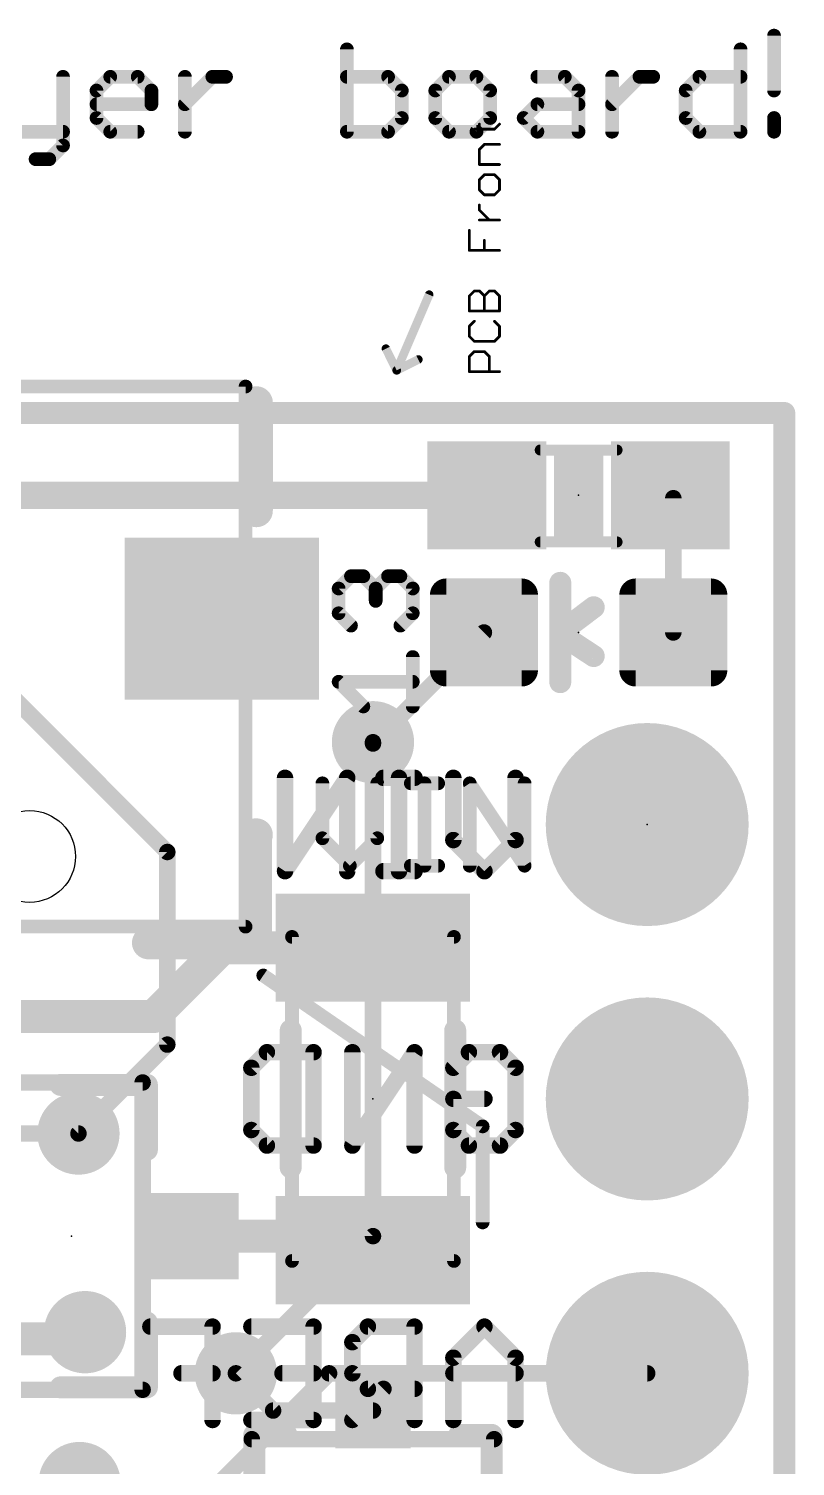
# Model space of a CAD drawing. Extents: x -33 to 74, y -20 to 37.
# Drawn here: x 10.78 to 17.88, y 23.27 to 36.58 of the extents above; entities that cross this region are included whole.
import ezdxf

# ---------------------------------------------------------------- set-up
doc = ezdxf.new("R2010")
doc.units = 0
for name, color, linetype in [('1', 12, 'CONTINUOUS'), ('16', 132, 'CONTINUOUS'), ('17', 110, 'CONTINUOUS'), ('18', 110, 'CONTINUOUS'), ('20', 53, 'CONTINUOUS'), ('21', 41, 'CONTINUOUS'), ('22', 40, 'CONTINUOUS'), ('23', 53, 'CONTINUOUS'), ('49', 253, 'CONTINUOUS'), ('51', 53, 'CONTINUOUS')]:
    doc.layers.add(name, color=color, linetype=linetype)

# ---------------------------------------------------------------- blocks, each defined once
blk = doc.blocks.new('RECT160000X160000R30')
at = {"const_width": 0.15}
blk.add_lwpolyline([(0.425, -0.35), (0.425, 0.35, 0.4142), (0.35, 0.425), (-0.35, 0.425, 0.4142), (-0.425, 0.35), (-0.425, -0.35, 0.4142), (-0.35, -0.425), (0.35, -0.425, 0.4142)], format="xyb", close=True, dxfattribs=at)
blk.add_solid([(-0.3754, -0.3754), (0.3754, -0.3754), (-0.3754, 0.3754), (0.3754, 0.3754)])
blk = doc.blocks.new('RECT')
blk.add_solid([(-0.5, -0.5), (0.5, -0.5), (-0.5, 0.5), (0.5, 0.5)])
blk = doc.blocks.new('ROUNDP')
at = {"const_width": 0.5}
blk.add_lwpolyline([(0, -0.25, 1), (0, 0.25, 1), (0, -0.25)], format="xyb", dxfattribs=at)
blk = doc.blocks.new('ROUNDV')
at = {"const_width": 0.5}
blk.add_lwpolyline([(0, -0.25, 1), (0, 0.25, 1), (0, -0.25)], format="xyb", dxfattribs=at)

msp = doc.modelspace()

# ---------------------------------------------------------------- linework, layer by layer
at = {"layer": '1'}
for points, const_width in [([(15.025, 32.258), (4.064, 32.258)], 0.254), ([(16.752, 32.231), (16.725, 32.258)], 0.254), ([(16.752, 30.988), (16.752, 32.231)], 0.1524), ([(13.97, 29.96), (14.998, 30.988)], 0.1524), ([(13.97, 29.972), (13.97, 29.96)], 0.1524), ([(11.938, 27.432), (12.576, 28.07)], 0.3048), ([(12.576, 28.07), (13.97, 28.07)], 0.3048), ([(10.287, 27.432), (11.938, 27.432)], 0.3048), ([(11.242, 26.35), (10.176, 26.35)], 0.1524), ([(12.276, 25.4), (13.84, 25.4)], 0.3048), ([(13.84, 25.4), (13.97, 25.27)], 0.254), ([(11.242, 24.45), (11.303, 24.511)], 0.3048), ([(10.176, 24.45), (11.242, 24.45)], 0.3048), ([(13.045, 23.785), (12.7, 24.13)], 0.1524), ([(13.97, 23.785), (13.045, 23.785)], 0.1524)]:
    msp.add_lwpolyline(points, dxfattribs=dict(at, const_width=const_width))
for points, const_width in [([(15.025, 32.1945, 1), (15.025, 32.3215)], 0.127), ([(16.7699, 32.3029, 1), (16.6801, 32.2131)], 0.127), ([(16.7071, 32.1861, 1), (16.7969, 32.2759)], 0.127), ([(16.7901, 32.231, 1), (16.7139, 32.231)], 0.0762), ([(15.0249, 30.9611, 1), (14.9711, 31.0149)], 0.0762), ([(16.7139, 30.988, 1), (16.7901, 30.988)], 0.0762), ([(14.0081, 29.972, 1), (13.9319, 29.972)], 0.0762), ([(13.9319, 29.96, 1), (14.0081, 29.96)], 0.0762), ([(13.9431, 29.9869, 1), (13.9969, 29.9331)], 0.0762), ([(12.576, 28.1462, 1), (12.576, 27.9938)], 0.1524), ([(12.6299, 28.0161, 1), (12.5221, 28.1239)], 0.1524), ([(13.97, 27.9938, 1), (13.97, 28.1462)], 0.1524), ([(11.8841, 27.4859, 1), (11.9919, 27.3781)], 0.1524), ([(11.938, 27.3558, 1), (11.938, 27.5082)], 0.1524), ([(11.242, 26.3119, 1), (11.242, 26.3881)], 0.0762), ([(12.276, 25.4762, 1), (12.276, 25.3238)], 0.1524), ([(13.84, 25.3238, 1), (13.84, 25.4762)], 0.1524), ([(13.8849, 25.4449, 1), (13.7951, 25.3551)], 0.127), ([(13.9251, 25.2251, 1), (14.0149, 25.3149)], 0.127), ([(11.3569, 24.4571, 1), (11.2491, 24.5649)], 0.1524), ([(11.1881, 24.5039, 1), (11.2959, 24.3961)], 0.1524), ([(11.242, 24.3738, 1), (11.242, 24.5262)], 0.1524), ([(12.7269, 24.1569, 1), (12.6731, 24.1031)], 0.0762), ([(13.045, 23.8231, 1), (13.045, 23.7469)], 0.0762), ([(13.0181, 23.7581, 1), (13.0719, 23.8119)], 0.0762), ([(13.97, 23.7469, 1), (13.97, 23.8231)], 0.0762)]:
    msp.add_lwpolyline(points, format="xyb", dxfattribs=dict(at, const_width=const_width))
at = {"layer": '16', "const_width": 0.1524}
for points in [[(12.065, 28.956), (10.541, 30.48)], [(13.97, 25.4), (13.97, 29.972)], [(12.065, 27.173), (12.065, 28.956)], [(11.242, 26.35), (12.065, 27.173)], [(12.7, 24.13), (13.97, 25.4)], [(11.4808, 22.0472), (13.5636, 24.13)], [(13.5636, 24.13), (16.51, 24.13)]]:
    msp.add_lwpolyline(points, dxfattribs=at)
at = {"layer": '16', "const_width": 0.0762}
for points in [[(14.0081, 29.972, 1), (13.9319, 29.972)], [(12.1031, 28.956, 1), (12.0269, 28.956)], [(12.0381, 28.9291, 1), (12.0919, 28.9829)], [(12.0269, 27.173, 1), (12.1031, 27.173)], [(12.0919, 27.1461, 1), (12.0381, 27.1999)], [(11.2151, 26.3769, 1), (11.2689, 26.3231)], [(13.9319, 25.4, 1), (14.0081, 25.4)], [(13.9969, 25.3731, 1), (13.9431, 25.4269)], [(12.6731, 24.1569, 1), (12.7269, 24.1031)], [(13.5636, 24.1681, 1), (13.5636, 24.0919)], [(13.5905, 24.1031, 1), (13.5367, 24.1569)], [(16.51, 24.0919, 1), (16.51, 24.1681)]]:
    msp.add_lwpolyline(points, format="xyb", dxfattribs=at)
at = {"layer": '20', "const_width": 0.2032}
for points in [[(0, 33.02), (17.78, 33.02)], [(17.78, 33.02), (17.78, 0)]]:
    msp.add_lwpolyline(points, dxfattribs=at)
at = {"layer": '20', "const_width": 0.1016}
for points in [[(17.8308, 33.02, 1), (17.7292, 33.02)], [(17.78, 32.9692, 1), (17.78, 33.0708)]]:
    msp.add_lwpolyline(points, format="xyb", dxfattribs=at)
at = {"layer": '20'}
msp.add_circle((10.79, 28.915), 0.425, dxfattribs=at)
at = {"layer": '21'}
for points, const_width in [([(12.89, 32.115), (12.89, 33.115)], 0.3048), ([(13.6519, 31.3947), (13.7663, 31.5091)], 0.127), ([(13.7663, 31.5091), (13.8807, 31.5091)], 0.127), ([(13.8807, 31.5091), (13.9951, 31.3947)], 0.127), ([(13.9951, 31.3947), (14.1095, 31.5091)], 0.127), ([(14.1095, 31.5091), (14.2239, 31.5091)], 0.127), ([(14.2239, 31.5091), (14.3383, 31.3947)], 0.127), ([(15.705, 31.448), (15.705, 30.988)], 0.2032), ([(13.6519, 31.1659), (13.6519, 31.3947)], 0.127), ([(13.9951, 31.3947), (13.9951, 31.2803)], 0.127), ([(14.3383, 31.3947), (14.3383, 31.1659)], 0.127), ([(15.705, 30.988), (16.015, 31.2218)], 0.2032), ([(13.7663, 31.0515), (13.6519, 31.1659)], 0.127), ([(14.3383, 31.1659), (14.2239, 31.0515)], 0.127), ([(15.705, 30.528), (15.705, 30.988)], 0.2032), ([(15.7204, 30.9626), (16.015, 30.7696)], 0.2032), ([(14.3383, 30.3031), (14.3383, 30.7607)], 0.127), ([(13.8807, 30.3031), (13.6519, 30.5319)], 0.127), ([(13.6519, 30.5319), (14.3383, 30.5319)], 0.127), ([(13.5016, 29.5917), (13.5016, 29.0832)], 0.127), ([(14.0101, 29.0832), (14.0101, 29.5917)], 0.127), ([(14.3202, 29.5917), (14.5744, 29.5917)], 0.127), ([(14.4473, 28.829), (14.4473, 29.5917)], 0.127), ([(14.8659, 28.829), (14.8659, 29.5917)], 0.127), ([(14.8659, 29.5917), (15.3744, 28.829)], 0.127), ([(15.3744, 28.829), (15.3744, 29.5917)], 0.127), ([(12.8829, 28.133), (12.8829, 29.115)], 0.3048), ([(12.8829, 29.115), (12.89, 29.115)], 0.3048), ([(13.5016, 29.0832), (13.7558, 28.829)], 0.127), ([(13.7558, 28.829), (14.0101, 29.0832)], 0.127), ([(14.3202, 28.829), (14.5744, 28.829)], 0.127), ([(12.89, 28.115), (11.89, 28.115)], 0.3048), ([(13.208, 26.035), (13.208, 27.305)], 0.2032), ([(14.732, 27.305), (14.732, 26.035)], 0.2032), ([(11.876, 26.8), (11.076, 26.8)], 0.2032), ([(11.876, 26.2), (11.876, 26.8)], 0.2032), ([(11.876, 24.6), (11.876, 24)], 0.2032), ([(11.876, 24), (11.076, 24)], 0.2032), ([(13.17, 23.56), (12.87, 23.56)], 0.2032), ([(12.87, 23.56), (12.87, 22.76)], 0.2032), ([(14.77, 23.56), (15.07, 23.56)], 0.2032), ([(15.07, 23.56), (15.07, 22.76)], 0.2032)]:
    msp.add_lwpolyline(points, dxfattribs=dict(at, const_width=const_width))
for points, const_width in [([(12.9662, 33.115, 1), (12.8138, 33.115)], 0.1524), ([(12.8138, 32.115, 1), (12.9662, 32.115)], 0.1524), ([(13.7663, 31.5408, 1), (13.7663, 31.4773)], 0.0635), ([(13.7888, 31.4866, 1), (13.7439, 31.5315)], 0.0635), ([(13.9032, 31.5315, 1), (13.8583, 31.4866)], 0.0635), ([(13.8807, 31.4773, 1), (13.8807, 31.5408)], 0.0635), ([(14.1095, 31.5408, 1), (14.1095, 31.4773)], 0.0635), ([(14.132, 31.4866, 1), (14.0871, 31.5315)], 0.0635), ([(14.2464, 31.5315, 1), (14.2015, 31.4866)], 0.0635), ([(14.2239, 31.4773, 1), (14.2239, 31.5408)], 0.0635), ([(15.7558, 31.448, 1), (15.6542, 31.448)], 0.1016), ([(13.6837, 31.3947, 1), (13.6202, 31.3947)], 0.0635), ([(13.6295, 31.4171, 1), (13.6744, 31.3722)], 0.0635), ([(14.0269, 31.3947, 1), (13.9634, 31.3947)], 0.0635), ([(13.9727, 31.4171, 1), (14.0176, 31.3722)], 0.0635), ([(13.9727, 31.3722, 1), (14.0176, 31.4171)], 0.0635), ([(14.3701, 31.3947, 1), (14.3065, 31.3947)], 0.0635), ([(14.3158, 31.3722, 1), (14.3608, 31.4171)], 0.0635), ([(13.9634, 31.2803, 1), (14.0269, 31.2803)], 0.0635), ([(16.0456, 31.1812, 1), (15.9844, 31.2624)], 0.1016), ([(13.6202, 31.1659, 1), (13.6837, 31.1659)], 0.0635), ([(13.6744, 31.1883, 1), (13.6295, 31.1434)], 0.0635), ([(14.3065, 31.1659, 1), (14.3701, 31.1659)], 0.0635), ([(14.3608, 31.1434, 1), (14.3158, 31.1883)], 0.0635), ([(13.7439, 31.029, 1), (13.7888, 31.074)], 0.0635), ([(14.2015, 31.074, 1), (14.2464, 31.029)], 0.0635), ([(15.7558, 30.988, 1), (15.6542, 30.988)], 0.1016), ([(15.6744, 31.0286, 1), (15.7356, 30.9474)], 0.1016), ([(15.6542, 30.988, 1), (15.7558, 30.988)], 0.1016), ([(15.7482, 31.0051, 1), (15.6926, 30.9201)], 0.1016), ([(14.3701, 30.7607, 1), (14.3065, 30.7607)], 0.0635), ([(15.9872, 30.7271, 1), (16.0428, 30.8121)], 0.1016), ([(13.6519, 30.5636, 1), (13.6519, 30.5001)], 0.0635), ([(13.6744, 30.5543, 1), (13.6295, 30.5094)], 0.0635), ([(14.3383, 30.5001, 1), (14.3383, 30.5636)], 0.0635), ([(15.6542, 30.528, 1), (15.7558, 30.528)], 0.1016), ([(13.8583, 30.2806, 1), (13.9032, 30.3255)], 0.0635), ([(14.3065, 30.3031, 1), (14.3701, 30.3031)], 0.0635), ([(13.5334, 29.5917, 1), (13.4699, 29.5917)], 0.0635), ([(14.0418, 29.5917, 1), (13.9783, 29.5917)], 0.0635), ([(14.3202, 29.6234, 1), (14.3202, 29.5599)], 0.0635), ([(14.4791, 29.5917, 1), (14.4156, 29.5917)], 0.0635), ([(14.5744, 29.5599, 1), (14.5744, 29.6234)], 0.0635), ([(14.8977, 29.5917, 1), (14.8342, 29.5917)], 0.0635), ([(14.8923, 29.6093, 1), (14.8395, 29.574)], 0.0635), ([(15.4061, 29.5917, 1), (15.3426, 29.5917)], 0.0635), ([(12.9591, 29.115, 1), (12.8067, 29.115)], 0.1524), ([(12.8829, 29.1912, 1), (12.8829, 29.0388)], 0.1524), ([(12.89, 29.0388, 1), (12.89, 29.1912)], 0.1524), ([(13.5241, 29.1057, 1), (13.4792, 29.0608)], 0.0635), ([(14.0325, 29.0608, 1), (13.9876, 29.1057)], 0.0635), ([(13.4699, 29.0832, 1), (13.5334, 29.0832)], 0.0635), ([(13.9783, 29.0832, 1), (14.0418, 29.0832)], 0.0635), ([(13.7334, 28.8515, 1), (13.7783, 28.8065)], 0.0635), ([(13.7334, 28.8065, 1), (13.7783, 28.8515)], 0.0635), ([(14.3202, 28.8607, 1), (14.3202, 28.7973)], 0.0635), ([(14.5744, 28.7973, 1), (14.5744, 28.8607)], 0.0635), ([(15.3479, 28.8114, 1), (15.4008, 28.8466)], 0.0635), ([(14.4156, 28.829, 1), (14.4791, 28.829)], 0.0635), ([(14.8342, 28.829, 1), (14.8977, 28.829)], 0.0635), ([(15.3426, 28.829, 1), (15.4061, 28.829)], 0.0635), ([(11.89, 28.1912, 1), (11.89, 28.0388)], 0.1524), ([(12.89, 28.0388, 1), (12.89, 28.1912)], 0.1524), ([(12.8067, 28.133, 1), (12.9591, 28.133)], 0.1524), ([(13.2588, 27.305, 1), (13.1572, 27.305)], 0.1016), ([(14.7828, 27.305, 1), (14.6812, 27.305)], 0.1016), ([(11.076, 26.8508, 1), (11.076, 26.7492)], 0.1016), ([(11.9268, 26.8, 1), (11.8252, 26.8)], 0.1016), ([(11.876, 26.7492, 1), (11.876, 26.8508)], 0.1016), ([(11.8252, 26.2, 1), (11.9268, 26.2)], 0.1016), ([(13.1572, 26.035, 1), (13.2588, 26.035)], 0.1016), ([(14.6812, 26.035, 1), (14.7828, 26.035)], 0.1016), ([(11.9268, 24.6, 1), (11.8252, 24.6)], 0.1016), ([(11.076, 24.0508, 1), (11.076, 23.9492)], 0.1016), ([(11.876, 23.9492, 1), (11.876, 24.0508)], 0.1016), ([(11.8252, 24, 1), (11.9268, 24)], 0.1016), ([(12.87, 23.6108, 1), (12.87, 23.5092)], 0.1016), ([(12.9208, 23.56, 1), (12.8192, 23.56)], 0.1016), ([(13.17, 23.5092, 1), (13.17, 23.6108)], 0.1016), ([(14.77, 23.6108, 1), (14.77, 23.5092)], 0.1016), ([(15.1208, 23.56, 1), (15.0192, 23.56)], 0.1016), ([(15.07, 23.5092, 1), (15.07, 23.6108)], 0.1016)]:
    msp.add_lwpolyline(points, format="xyb", dxfattribs=dict(at, const_width=const_width))
at = {"layer": '22', "const_width": 0.1524}
for points in [[(13.7316, 29.6425), (13.1554, 28.7782)], [(13.1554, 28.7782), (13.1554, 29.6425)], [(13.7316, 28.7782), (13.7316, 29.6425)], [(14.3553, 29.6425), (14.0672, 29.6425)], [(14.2112, 28.7782), (14.2112, 29.6425)], [(14.7146, 29.0663), (14.7146, 29.6425)], [(15.2908, 29.6425), (15.2908, 29.0663)], [(15.0027, 28.7782), (14.7146, 29.0663)], [(15.2908, 29.0663), (15.0027, 28.7782)], [(14.3553, 28.7782), (14.0672, 28.7782)], [(12.8435, 26.9585), (12.9876, 27.1025)], [(12.9876, 27.1025), (13.4198, 27.1025)], [(13.4198, 27.1025), (13.4198, 26.2382)], [(14.3553, 27.1025), (13.7791, 26.2382)], [(13.7791, 26.2382), (13.7791, 27.1025)], [(14.3553, 26.2382), (14.3553, 27.1025)], [(14.7146, 26.9585), (14.8586, 27.1025)], [(14.8586, 27.1025), (15.1467, 27.1025)], [(15.1467, 27.1025), (15.2908, 26.9585)], [(12.8435, 26.3823), (12.8435, 26.9585)], [(15.2908, 26.9585), (15.2908, 26.3823)], [(14.7146, 26.3823), (14.7146, 26.6704)], [(14.7146, 26.6704), (15.0027, 26.6704)], [(12.9876, 26.2382), (12.8435, 26.3823)], [(14.8586, 26.2382), (14.7146, 26.3823)], [(15.2908, 26.3823), (15.1467, 26.2382)], [(13.4198, 26.2382), (12.9876, 26.2382)], [(15.1467, 26.2382), (14.8586, 26.2382)], [(12.4842, 24.5625), (11.908, 24.5625)], [(12.4842, 23.6982), (12.4842, 24.5625)], [(12.8435, 24.5625), (13.4198, 24.5625)], [(13.4198, 24.5625), (13.4198, 23.6982)], [(13.9231, 24.5625), (13.7791, 24.4185)], [(14.3553, 24.5625), (13.9231, 24.5625)], [(14.3553, 23.6982), (14.3553, 24.5625)], [(15.0027, 24.5625), (14.7146, 24.2744)], [(15.2908, 24.2744), (15.0027, 24.5625)], [(13.7791, 24.4185), (13.7791, 24.1304)], [(14.7146, 24.2744), (14.7146, 23.6982)], [(15.2908, 23.6982), (15.2908, 24.2744)], [(12.4842, 24.1304), (12.1961, 24.1304)], [(13.4198, 24.1304), (13.1317, 24.1304)], [(13.7791, 24.1304), (13.9231, 23.9863)], [(15.2908, 24.1304), (14.7146, 24.1304)], [(14.0672, 23.9863), (13.7791, 23.6982)], [(13.9231, 23.9863), (14.3553, 23.9863)], [(13.4198, 23.6982), (12.8435, 23.6982)]]:
    msp.add_lwpolyline(points, dxfattribs=at)
at = {"layer": '22', "const_width": 0.0762}
for points in [[(13.1935, 29.6425, 1), (13.1173, 29.6425)], [(13.7697, 29.6425, 1), (13.6935, 29.6425)], [(13.7633, 29.6214, 1), (13.6999, 29.6637)], [(14.0672, 29.6806, 1), (14.0672, 29.6044)], [(14.2493, 29.6425, 1), (14.1731, 29.6425)], [(14.3553, 29.6044, 1), (14.3553, 29.6806)], [(14.7527, 29.6425, 1), (14.6765, 29.6425)], [(15.3289, 29.6425, 1), (15.2527, 29.6425)], [(14.7415, 29.0933, 1), (14.6876, 29.0394)], [(15.3177, 29.0394, 1), (15.2639, 29.0933)], [(14.6765, 29.0663, 1), (14.7527, 29.0663)], [(15.2527, 29.0663, 1), (15.3289, 29.0663)], [(13.1237, 28.7993, 1), (13.1871, 28.7571)], [(13.1173, 28.7782, 1), (13.1935, 28.7782)], [(13.6935, 28.7782, 1), (13.7697, 28.7782)], [(14.0672, 28.8163, 1), (14.0672, 28.7401)], [(14.1731, 28.7782, 1), (14.2493, 28.7782)], [(14.3553, 28.7401, 1), (14.3553, 28.8163)], [(14.9757, 28.8051, 1), (15.0296, 28.7513)], [(14.9757, 28.7513, 1), (15.0296, 28.8051)], [(12.9876, 27.1406, 1), (12.9876, 27.0644)], [(13.0145, 27.0756, 1), (12.9607, 27.1295)], [(13.4579, 27.1025, 1), (13.3817, 27.1025)], [(13.4198, 27.0644, 1), (13.4198, 27.1406)], [(13.8172, 27.1025, 1), (13.741, 27.1025)], [(14.3934, 27.1025, 1), (14.3172, 27.1025)], [(14.387, 27.0814, 1), (14.3236, 27.1237)], [(14.8586, 27.1406, 1), (14.8586, 27.0644)], [(14.8856, 27.0756, 1), (14.8317, 27.1295)], [(15.1737, 27.1295, 1), (15.1198, 27.0756)], [(15.1467, 27.0644, 1), (15.1467, 27.1406)], [(12.8816, 26.9585, 1), (12.8054, 26.9585)], [(12.8166, 26.9854, 1), (12.8705, 26.9315)], [(14.6876, 26.9854, 1), (14.7415, 26.9315)], [(15.3289, 26.9585, 1), (15.2527, 26.9585)], [(15.2639, 26.9315, 1), (15.3177, 26.9854)], [(14.7527, 26.6704, 1), (14.6765, 26.6704)], [(14.7146, 26.7085, 1), (14.7146, 26.6323)], [(15.0027, 26.6323, 1), (15.0027, 26.7085)], [(12.8705, 26.4092, 1), (12.8166, 26.3553)], [(12.8054, 26.3823, 1), (12.8816, 26.3823)], [(14.7415, 26.4092, 1), (14.6876, 26.3553)], [(14.6765, 26.3823, 1), (14.7527, 26.3823)], [(15.2527, 26.3823, 1), (15.3289, 26.3823)], [(15.3177, 26.3553, 1), (15.2639, 26.4092)], [(12.9876, 26.2763, 1), (12.9876, 26.2001)], [(12.9607, 26.2113, 1), (13.0145, 26.2651)], [(13.3817, 26.2382, 1), (13.4579, 26.2382)], [(13.4198, 26.2001, 1), (13.4198, 26.2763)], [(13.7474, 26.2593, 1), (13.8108, 26.2171)], [(13.741, 26.2382, 1), (13.8172, 26.2382)], [(14.3172, 26.2382, 1), (14.3934, 26.2382)], [(14.8586, 26.2763, 1), (14.8586, 26.2001)], [(14.8317, 26.2113, 1), (14.8856, 26.2651)], [(15.1198, 26.2651, 1), (15.1737, 26.2113)], [(15.1467, 26.2001, 1), (15.1467, 26.2763)], [(11.908, 24.6006, 1), (11.908, 24.5244)], [(12.5223, 24.5625, 1), (12.4461, 24.5625)], [(12.4842, 24.5244, 1), (12.4842, 24.6006)], [(12.8435, 24.6006, 1), (12.8435, 24.5244)], [(13.4579, 24.5625, 1), (13.3817, 24.5625)], [(13.4198, 24.5244, 1), (13.4198, 24.6006)], [(13.9231, 24.6006, 1), (13.9231, 24.5244)], [(13.9501, 24.5356, 1), (13.8962, 24.5895)], [(14.3934, 24.5625, 1), (14.3172, 24.5625)], [(14.3553, 24.5244, 1), (14.3553, 24.6006)], [(15.0296, 24.5895, 1), (14.9757, 24.5356)], [(15.0296, 24.5356, 1), (14.9757, 24.5895)], [(13.8172, 24.4185, 1), (13.741, 24.4185)], [(13.7521, 24.4454, 1), (13.806, 24.3915)], [(14.6876, 24.3014, 1), (14.7415, 24.2475)], [(14.7527, 24.2744, 1), (14.6765, 24.2744)], [(15.3289, 24.2744, 1), (15.2527, 24.2744)], [(15.2639, 24.2475, 1), (15.3177, 24.3014)], [(12.1961, 24.1685, 1), (12.1961, 24.0923)], [(12.4842, 24.0923, 1), (12.4842, 24.1685)], [(13.1317, 24.1685, 1), (13.1317, 24.0923)], [(13.4198, 24.0923, 1), (13.4198, 24.1685)], [(13.806, 24.1573, 1), (13.7521, 24.1034)], [(13.741, 24.1304, 1), (13.8172, 24.1304)], [(14.7146, 24.1685, 1), (14.7146, 24.0923)], [(15.2908, 24.0923, 1), (15.2908, 24.1685)], [(13.9231, 24.0244, 1), (13.9231, 23.9482)], [(13.8962, 23.9594, 1), (13.9501, 24.0133)], [(14.0941, 23.9594, 1), (14.0402, 24.0133)], [(14.3553, 23.9482, 1), (14.3553, 24.0244)], [(12.4461, 23.6982, 1), (12.5223, 23.6982)], [(12.8435, 23.7363, 1), (12.8435, 23.6601)], [(13.3817, 23.6982, 1), (13.4579, 23.6982)], [(13.4198, 23.6601, 1), (13.4198, 23.7363)], [(13.7521, 23.7251, 1), (13.806, 23.6713)], [(14.3172, 23.6982, 1), (14.3934, 23.6982)], [(14.6765, 23.6982, 1), (14.7527, 23.6982)], [(15.2527, 23.6982, 1), (15.3289, 23.6982)]]:
    msp.add_lwpolyline(points, format="xyb", dxfattribs=at)
at = {"layer": '23'}
for p in [(15.875, 32.258), (15.875, 30.988), (16.51, 29.21), (13.97, 26.67), (11.176, 25.4)]:
    msp.add_point(p, dxfattribs=at)
at = {"layer": '49', "const_width": 0.127}
for points in [[(12.79, 33.265), (4.99, 33.265)], [(12.79, 28.265), (12.79, 33.265)], [(12.79, 28.265), (4.99, 28.265)]]:
    msp.add_lwpolyline(points, dxfattribs=at)
at = {"layer": '49', "const_width": 0.0635}
for points in [[(12.8218, 33.265, 1), (12.7583, 33.265)], [(12.79, 33.2332, 1), (12.79, 33.2968)], [(12.7583, 28.265, 1), (12.8218, 28.265)], [(12.79, 28.2333, 1), (12.79, 28.2967)]]:
    msp.add_lwpolyline(points, format="xyb", dxfattribs=at)
at = {"layer": '51'}
for points, const_width in [([(17.7167, 36.5133, 1), (17.6532, 36.5133)], 0.0635), ([(13.7603, 36.3862, 1), (13.6968, 36.3862)], 0.0635), ([(17.4066, 36.3862, 1), (17.3431, 36.3862)], 0.0635), ([(11.1308, 36.1319, 1), (11.0673, 36.1319)], 0.0635), ([(11.5363, 36.1637, 1), (11.5363, 36.1002)], 0.0635), ([(11.5588, 36.1095, 1), (11.5139, 36.1544)], 0.0635), ([(11.813, 36.1544, 1), (11.7681, 36.1095)], 0.0635), ([(11.7905, 36.1002, 1), (11.7905, 36.1637)], 0.0635), ([(12.2595, 36.1319, 1), (12.196, 36.1319)], 0.0635), ([(12.482, 36.1637, 1), (12.482, 36.1002)], 0.0635), ([(12.5045, 36.1095, 1), (12.4596, 36.1544)], 0.0635), ([(12.6091, 36.1002, 1), (12.6091, 36.1637)], 0.0635), ([(13.7285, 36.1637, 1), (13.7285, 36.1002)], 0.0635), ([(14.1323, 36.1544, 1), (14.0874, 36.1095)], 0.0635), ([(14.1098, 36.1002, 1), (14.1098, 36.1637)], 0.0635), ([(14.6742, 36.1637, 1), (14.6742, 36.1002)], 0.0635), ([(14.6967, 36.1095, 1), (14.6518, 36.1544)], 0.0635), ([(14.9509, 36.1544, 1), (14.906, 36.1095)], 0.0635), ([(14.9284, 36.1002, 1), (14.9284, 36.1637)], 0.0635), ([(15.4928, 36.1637, 1), (15.4928, 36.1002)], 0.0635), ([(15.7695, 36.1544, 1), (15.7246, 36.1095)], 0.0635), ([(15.747, 36.1002, 1), (15.747, 36.1637)], 0.0635), ([(16.216, 36.1319, 1), (16.1525, 36.1319)], 0.0635), ([(16.4385, 36.1637, 1), (16.4385, 36.1002)], 0.0635), ([(16.4609, 36.1095, 1), (16.416, 36.1544)], 0.0635), ([(16.5656, 36.1002, 1), (16.5656, 36.1637)], 0.0635), ([(16.9935, 36.1637, 1), (16.9935, 36.1002)], 0.0635), ([(17.016, 36.1095, 1), (16.9711, 36.1544)], 0.0635), ([(17.3748, 36.1002, 1), (17.3748, 36.1637)], 0.0635), ([(11.441, 36.0048, 1), (11.3775, 36.0048)], 0.0635), ([(11.9494, 36.0048, 1), (11.8859, 36.0048)], 0.0635), ([(14.2687, 36.0048, 1), (14.2052, 36.0048)], 0.0635), ([(14.5789, 36.0048, 1), (14.5153, 36.0048)], 0.0635), ([(15.0873, 36.0048, 1), (15.0238, 36.0048)], 0.0635), ([(15.9059, 36.0048, 1), (15.8424, 36.0048)], 0.0635), ([(16.8982, 36.0048, 1), (16.8347, 36.0048)], 0.0635), ([(11.4092, 35.9095, 1), (11.4092, 35.846)], 0.0635), ([(11.3868, 36.0273, 1), (11.4317, 35.9824)], 0.0635), ([(11.8952, 35.9824, 1), (11.9401, 36.0273)], 0.0635), ([(11.9177, 35.846, 1), (11.9177, 35.9095)], 0.0635), ([(12.2053, 35.9002, 1), (12.2502, 35.8553)], 0.0635), ([(14.2145, 35.9824, 1), (14.2594, 36.0273)], 0.0635), ([(14.5246, 36.0273, 1), (14.5696, 35.9824)], 0.0635), ([(15.0331, 35.9824, 1), (15.078, 36.0273)], 0.0635), ([(15.4928, 35.9095, 1), (15.4928, 35.846)], 0.0635), ([(15.5152, 35.8553, 1), (15.4703, 35.9002)], 0.0635), ([(15.8517, 35.9824, 1), (15.8966, 36.0273)], 0.0635), ([(15.8741, 35.846, 1), (15.8741, 35.9095)], 0.0635), ([(16.1618, 35.9002, 1), (16.2067, 35.8553)], 0.0635), ([(16.844, 36.0273, 1), (16.8889, 35.9824)], 0.0635), ([(17.6532, 36.0048, 1), (17.7167, 36.0048)], 0.0635), ([(11.4317, 35.7731, 1), (11.3868, 35.7282)], 0.0635), ([(11.8859, 35.8777, 1), (11.9494, 35.8777)], 0.0635), ([(14.2594, 35.7282, 1), (14.2145, 35.7731)], 0.0635), ([(14.5696, 35.7731, 1), (14.5246, 35.7282)], 0.0635), ([(15.078, 35.7282, 1), (15.0331, 35.7731)], 0.0635), ([(15.3881, 35.7731, 1), (15.3432, 35.7282)], 0.0635), ([(15.3432, 35.7731, 1), (15.3881, 35.7282)], 0.0635), ([(16.8889, 35.7731, 1), (16.844, 35.7282)], 0.0635), ([(17.7167, 35.7506, 1), (17.6532, 35.7506)], 0.0635), ([(11.0991, 35.5917, 1), (11.0991, 35.6553)], 0.0635), ([(11.3775, 35.7506, 1), (11.441, 35.7506)], 0.0635), ([(11.5363, 35.6553, 1), (11.5363, 35.5917)], 0.0635), ([(11.5139, 35.601, 1), (11.5588, 35.646)], 0.0635), ([(11.7905, 35.5917, 1), (11.7905, 35.6553)], 0.0635), ([(13.7285, 35.6553, 1), (13.7285, 35.5917)], 0.0635), ([(14.0874, 35.646, 1), (14.1323, 35.601)], 0.0635), ([(14.1098, 35.5917, 1), (14.1098, 35.6553)], 0.0635), ([(14.2052, 35.7506, 1), (14.2687, 35.7506)], 0.0635), ([(14.5153, 35.7506, 1), (14.5789, 35.7506)], 0.0635), ([(14.6742, 35.6553, 1), (14.6742, 35.5917)], 0.0635), ([(14.6518, 35.601, 1), (14.6967, 35.646)], 0.0635), ([(14.906, 35.646, 1), (14.9509, 35.601)], 0.0635), ([(14.9284, 35.5917, 1), (14.9284, 35.6553)], 0.0635), ([(14.962, 35.6938, 1), (14.9493, 35.6938)], 0.0127), ([(15.0238, 35.7506, 1), (15.0873, 35.7506)], 0.0635), ([(15.1466, 35.6893, 1), (15.1376, 35.6983)], 0.0127), ([(15.4928, 35.6553, 1), (15.4928, 35.5917)], 0.0635), ([(15.4703, 35.601, 1), (15.5152, 35.646)], 0.0635), ([(15.8741, 35.5917, 1), (15.8741, 35.6553)], 0.0635), ([(16.8347, 35.7506, 1), (16.8982, 35.7506)], 0.0635), ([(16.9935, 35.6553, 1), (16.9935, 35.5917)], 0.0635), ([(16.9711, 35.601, 1), (17.016, 35.646)], 0.0635), ([(17.3748, 35.5917, 1), (17.3748, 35.6553)], 0.0635), ([(11.1215, 35.4739, 1), (11.0766, 35.5188)], 0.0635), ([(12.196, 35.6235, 1), (12.2595, 35.6235)], 0.0635), ([(13.6968, 35.6235, 1), (13.7603, 35.6235)], 0.0635), ([(14.9091, 35.6535, 1), (14.9091, 35.6408)], 0.0127), ([(14.9493, 35.6006, 1), (14.962, 35.6006)], 0.0127), ([(15.091, 35.6517, 1), (15.1, 35.6427)], 0.0127), ([(15.0955, 35.6408, 1), (15.0955, 35.6535)], 0.0127), ([(15.8424, 35.6235, 1), (15.9059, 35.6235)], 0.0635), ([(16.1525, 35.6235, 1), (16.216, 35.6235)], 0.0635), ([(17.3431, 35.6235, 1), (17.4066, 35.6235)], 0.0635), ([(17.6532, 35.6235, 1), (17.7167, 35.6235)], 0.0635), ([(10.8449, 35.401, 1), (10.8449, 35.3375)], 0.0635), ([(10.9495, 35.3917, 1), (10.9944, 35.3468)], 0.0635), ([(10.972, 35.3375, 1), (10.972, 35.401)], 0.0635), ([(11.0673, 35.4964, 1), (11.1308, 35.4964)], 0.0635), ([(14.962, 35.4597, 1), (14.9493, 35.4597)], 0.0127), ([(14.9512, 35.4642, 1), (14.9602, 35.4553)], 0.0127), ([(15.0023, 35.5127, 1), (15.0023, 35.5)], 0.0127), ([(15.0068, 35.5019, 1), (14.9978, 35.5108)], 0.0127), ([(15.1421, 35.5, 1), (15.1421, 35.5127)], 0.0127), ([(14.9493, 35.3199, 1), (14.962, 35.3199)], 0.0127), ([(14.9557, 35.3263, 1), (14.9557, 35.3136)], 0.0127), ([(15.1421, 35.3136, 1), (15.1421, 35.3263)], 0.0127), ([(14.962, 35.1791, 1), (14.9493, 35.1791)], 0.0127), ([(14.9512, 35.1836, 1), (14.9602, 35.1746)], 0.0127), ([(15.0023, 35.232, 1), (15.0023, 35.2193)], 0.0127), ([(15.0068, 35.2212, 1), (14.9978, 35.2302)], 0.0127), ([(15.1, 35.2302, 1), (15.091, 35.2212)], 0.0127), ([(15.0955, 35.2193, 1), (15.0955, 35.232)], 0.0127), ([(15.1485, 35.1791, 1), (15.1358, 35.1791)], 0.0127), ([(15.1376, 35.1746, 1), (15.1466, 35.1836)], 0.0127), ([(14.9493, 35.0859, 1), (14.962, 35.0859)], 0.0127), ([(14.9602, 35.0904, 1), (14.9512, 35.0814)], 0.0127), ([(15.0023, 35.0456, 1), (15.0023, 35.0329)], 0.0127), ([(14.9978, 35.0348, 1), (15.0068, 35.0438)], 0.0127), ([(15.091, 35.0438, 1), (15.1, 35.0348)], 0.0127), ([(15.0955, 35.0329, 1), (15.0955, 35.0456)], 0.0127), ([(15.1358, 35.0859, 1), (15.1485, 35.0859)], 0.0127), ([(15.1466, 35.0814, 1), (15.1376, 35.0904)], 0.0127), ([(14.962, 34.9452, 1), (14.9493, 34.9452)], 0.0127), ([(14.9493, 34.8986, 1), (14.962, 34.8986)], 0.0127), ([(14.9602, 34.9031, 1), (14.9512, 34.8941)], 0.0127), ([(14.9557, 34.8117, 1), (14.9557, 34.799)], 0.0127), ([(15.0444, 34.8009, 1), (15.0534, 34.8099)], 0.0127), ([(15.1421, 34.799, 1), (15.1421, 34.8117)], 0.0127), ([(14.8688, 34.7112, 1), (14.8561, 34.7112)], 0.0127), ([(15.0086, 34.618, 1), (14.9959, 34.618)], 0.0127), ([(14.8561, 34.5247, 1), (14.8688, 34.5247)], 0.0127), ([(14.8625, 34.5311, 1), (14.8625, 34.5184)], 0.0127), ([(14.9959, 34.5247, 1), (15.0086, 34.5247)], 0.0127), ([(15.1421, 34.5184, 1), (15.1421, 34.5311)], 0.0127), ([(14.5084, 34.1071, 1), (14.4716, 34.1229)], 0.04), ([(14.8688, 34.1033, 1), (14.8561, 34.1033)], 0.0127), ([(14.858, 34.1077, 1), (14.867, 34.0988)], 0.0127), ([(14.9091, 34.1562, 1), (14.9091, 34.1435)], 0.0127), ([(14.9136, 34.1454, 1), (14.9046, 34.1543)], 0.0127), ([(14.9602, 34.1543, 1), (14.9512, 34.1454)], 0.0127), ([(14.9557, 34.1435, 1), (14.9557, 34.1562)], 0.0127), ([(15.0086, 34.1033, 1), (14.9959, 34.1033)], 0.0127), ([(14.9978, 34.1077, 1), (15.0068, 34.0988)], 0.0127), ([(14.9978, 34.0988, 1), (15.0068, 34.1077)], 0.0127), ([(15.0489, 34.1562, 1), (15.0489, 34.1435)], 0.0127), ([(15.0534, 34.1454, 1), (15.0444, 34.1543)], 0.0127), ([(15.1, 34.1543, 1), (15.091, 34.1454)], 0.0127), ([(15.0955, 34.1435, 1), (15.0955, 34.1562)], 0.0127), ([(15.1485, 34.1033, 1), (15.1358, 34.1033)], 0.0127), ([(15.1376, 34.0988, 1), (15.1466, 34.1077)], 0.0127), ([(14.8561, 33.9634, 1), (14.8688, 33.9634)], 0.0127), ([(14.8625, 33.9698, 1), (14.8625, 33.9571)], 0.0127), ([(14.9959, 33.9634, 1), (15.0086, 33.9634)], 0.0127), ([(15.1358, 33.9634, 1), (15.1485, 33.9634)], 0.0127), ([(15.1421, 33.9571, 1), (15.1421, 33.9698)], 0.0127), ([(14.8688, 33.8226, 1), (14.8561, 33.8226)], 0.0127), ([(14.858, 33.8271, 1), (14.867, 33.8181)], 0.0127), ([(14.9136, 33.8647, 1), (14.9046, 33.8737)], 0.0127), ([(15.1, 33.8737, 1), (15.091, 33.8647)], 0.0127), ([(15.1485, 33.8226, 1), (15.1358, 33.8226)], 0.0127), ([(15.1376, 33.8181, 1), (15.1466, 33.8271)], 0.0127), ([(14.8561, 33.7294, 1), (14.8688, 33.7294)], 0.0127), ([(14.867, 33.7339, 1), (14.858, 33.7249)], 0.0127), ([(14.9091, 33.6891, 1), (14.9091, 33.6764)], 0.0127), ([(14.9046, 33.6783, 1), (14.9136, 33.6873)], 0.0127), ([(15.091, 33.6873, 1), (15.1, 33.6783)], 0.0127), ([(15.0955, 33.6764, 1), (15.0955, 33.6891)], 0.0127), ([(15.1358, 33.7294, 1), (15.1485, 33.7294)], 0.0127), ([(15.1466, 33.7249, 1), (15.1376, 33.7339)], 0.0127), ([(14.1079, 33.6239, 1), (14.0721, 33.6061)], 0.04), ([(14.3989, 33.4971, 1), (14.3811, 33.5329)], 0.04), ([(14.8688, 33.5419, 1), (14.8561, 33.5419)], 0.0127), ([(14.858, 33.5464, 1), (14.867, 33.5375)], 0.0127), ([(14.9091, 33.5949, 1), (14.9091, 33.5822)], 0.0127), ([(14.9136, 33.5841, 1), (14.9046, 33.593)], 0.0127), ([(15.0068, 33.593, 1), (14.9978, 33.5841)], 0.0127), ([(15.0023, 33.5822, 1), (15.0023, 33.5949)], 0.0127), ([(15.0552, 33.5419, 1), (15.0425, 33.5419)], 0.0127), ([(15.0444, 33.5375, 1), (15.0534, 33.5464)], 0.0127), ([(14.1811, 33.4329, 1), (14.1989, 33.3971)], 0.04), ([(14.1716, 33.4229, 1), (14.2084, 33.4071)], 0.04), ([(14.1721, 33.4061, 1), (14.2079, 33.4239)], 0.04), ([(14.8561, 33.4021, 1), (14.8688, 33.4021)], 0.0127), ([(14.8625, 33.4085, 1), (14.8625, 33.3958)], 0.0127), ([(15.0425, 33.4021, 1), (15.0552, 33.4021)], 0.0127), ([(15.1421, 33.3958, 1), (15.1421, 33.4085)], 0.0127), ([(15.519, 32.7024, 1), (15.519, 32.6516)], 0.0508), ([(16.231, 32.6516, 1), (16.231, 32.7024)], 0.0508), ([(15.519, 31.8514, 1), (15.519, 31.8006)], 0.0508), ([(16.231, 31.8006, 1), (16.231, 31.8514)], 0.0508), ([(13.22, 28.2018, 1), (13.22, 28.1383)], 0.0635), ([(13.2518, 28.17, 1), (13.1883, 28.17)], 0.0635), ([(14.7518, 28.17, 1), (14.6883, 28.17)], 0.0635), ([(14.72, 28.1383, 1), (14.72, 28.2018)], 0.0635), ([(12.972, 27.8392, 1), (12.936, 27.7868)], 0.0635), ([(11.8745, 26.8224, 1), (11.7983, 26.8224)], 0.0762), ([(11.8364, 26.7843, 1), (11.8364, 26.8605)], 0.0762), ([(15.0178, 26.416, 1), (14.9543, 26.416)], 0.0635), ([(14.968, 26.3898, 1), (15.004, 26.4422)], 0.0635), ([(14.9543, 25.527, 1), (15.0178, 25.527)], 0.0635), ([(13.22, 25.2018, 1), (13.22, 25.1383)], 0.0635), ([(13.1883, 25.17, 1), (13.2518, 25.17)], 0.0635), ([(14.6883, 25.17, 1), (14.7518, 25.17)], 0.0635), ([(14.72, 25.1383, 1), (14.72, 25.2018)], 0.0635), ([(11.7983, 23.9776, 1), (11.8745, 23.9776)], 0.0762), ([(11.8364, 23.9395, 1), (11.8364, 24.0157)], 0.0762), ([(12.8857, 23.5204, 1), (12.8095, 23.5204)], 0.0762), ([(12.8476, 23.5585, 1), (12.8476, 23.4823)], 0.0762), ([(15.1305, 23.5204, 1), (15.0543, 23.5204)], 0.0762), ([(15.0924, 23.4823, 1), (15.0924, 23.5585)], 0.0762)]:
    msp.add_lwpolyline(points, format="xyb", dxfattribs=dict(at, const_width=const_width))
for points, const_width in [([(17.685, 36.5133), (17.685, 36.0048)], 0.127), ([(13.7285, 36.3862), (13.7285, 35.6235)], 0.127), ([(17.3748, 36.3862), (17.3748, 35.6235)], 0.127), ([(11.0991, 36.1319), (11.0991, 35.4964)], 0.127), ([(11.4092, 36.0048), (11.5363, 36.1319)], 0.127), ([(11.5363, 36.1319), (11.7905, 36.1319)], 0.127), ([(11.7905, 36.1319), (11.9177, 36.0048)], 0.127), ([(12.2278, 35.6235), (12.2278, 36.1319)], 0.127), ([(12.2278, 35.8777), (12.482, 36.1319)], 0.127), ([(12.482, 36.1319), (12.6091, 36.1319)], 0.127), ([(14.1098, 36.1319), (13.7285, 36.1319)], 0.127), ([(14.237, 36.0048), (14.1098, 36.1319)], 0.127), ([(14.6742, 36.1319), (14.5471, 36.0048)], 0.127), ([(14.9284, 36.1319), (14.6742, 36.1319)], 0.127), ([(15.0555, 36.0048), (14.9284, 36.1319)], 0.127), ([(15.4928, 36.1319), (15.747, 36.1319)], 0.127), ([(15.747, 36.1319), (15.8741, 36.0048)], 0.127), ([(16.1843, 35.6235), (16.1843, 36.1319)], 0.127), ([(16.1843, 35.8777), (16.4385, 36.1319)], 0.127), ([(16.4385, 36.1319), (16.5656, 36.1319)], 0.127), ([(16.8664, 36.0048), (16.9935, 36.1319)], 0.127), ([(16.9935, 36.1319), (17.3748, 36.1319)], 0.127), ([(11.4092, 35.7506), (11.4092, 36.0048)], 0.127), ([(11.9177, 36.0048), (11.9177, 35.8777)], 0.127), ([(14.237, 35.7506), (14.237, 36.0048)], 0.127), ([(14.5471, 36.0048), (14.5471, 35.7506)], 0.127), ([(15.0555, 35.7506), (15.0555, 36.0048)], 0.127), ([(15.8741, 36.0048), (15.8741, 35.6235)], 0.127), ([(16.8664, 35.7506), (16.8664, 36.0048)], 0.127), ([(11.9177, 35.8777), (11.4092, 35.8777)], 0.127), ([(15.3657, 35.7506), (15.4928, 35.8777)], 0.127), ([(15.4928, 35.8777), (15.8741, 35.8777)], 0.127), ([(11.5363, 35.6235), (11.4092, 35.7506)], 0.127), ([(14.1098, 35.6235), (14.237, 35.7506)], 0.127), ([(14.5471, 35.7506), (14.6742, 35.6235)], 0.127), ([(14.9284, 35.6235), (15.0555, 35.7506)], 0.127), ([(15.4928, 35.6235), (15.3657, 35.7506)], 0.127), ([(16.9935, 35.6235), (16.8664, 35.7506)], 0.127), ([(17.685, 35.7506), (17.685, 35.6235)], 0.127), ([(10.7177, 35.6235), (11.0991, 35.6235)], 0.127), ([(11.7905, 35.6235), (11.5363, 35.6235)], 0.127), ([(13.7285, 35.6235), (14.1098, 35.6235)], 0.127), ([(14.6742, 35.6235), (14.9284, 35.6235)], 0.127), ([(14.9557, 35.6006), (14.9557, 35.6938)], 0.0254), ([(15.0955, 35.6472), (15.1421, 35.6938)], 0.0254), ([(15.8741, 35.6235), (15.4928, 35.6235)], 0.127), ([(17.3748, 35.6235), (16.9935, 35.6235)], 0.127), ([(11.0991, 35.4964), (10.972, 35.3693)], 0.127), ([(14.9091, 35.6472), (15.0955, 35.6472)], 0.0254), ([(10.972, 35.3693), (10.8449, 35.3693)], 0.127), ([(14.9557, 35.4597), (15.0023, 35.5064)], 0.0254), ([(14.9557, 35.3199), (14.9557, 35.4597)], 0.0254), ([(15.0023, 35.5064), (15.1421, 35.5064)], 0.0254), ([(15.1421, 35.3199), (14.9557, 35.3199)], 0.0254), ([(15.0023, 35.2257), (14.9557, 35.1791)], 0.0254), ([(14.9557, 35.1791), (14.9557, 35.0859)], 0.0254), ([(15.0955, 35.2257), (15.0023, 35.2257)], 0.0254), ([(15.1421, 35.1791), (15.0955, 35.2257)], 0.0254), ([(15.1421, 35.0859), (15.1421, 35.1791)], 0.0254), ([(14.9557, 35.0859), (15.0023, 35.0393)], 0.0254), ([(15.0023, 35.0393), (15.0955, 35.0393)], 0.0254), ([(15.0955, 35.0393), (15.1421, 35.0859)], 0.0254), ([(14.9557, 34.8986), (14.9557, 34.9452)], 0.0254), ([(15.0489, 34.8054), (14.9557, 34.8986)], 0.0254), ([(15.1421, 34.8054), (14.9557, 34.8054)], 0.0254), ([(14.8625, 34.5247), (14.8625, 34.7112)], 0.0254), ([(15.0023, 34.5247), (15.0023, 34.618)], 0.0254), ([(15.1421, 34.5247), (14.8625, 34.5247)], 0.0254), ([(14.49, 34.115), (14.19, 33.415)], 0.08), ([(14.8625, 34.1033), (14.9091, 34.1499)], 0.0254), ([(14.8625, 33.9634), (14.8625, 34.1033)], 0.0254), ([(14.9091, 34.1499), (14.9557, 34.1499)], 0.0254), ([(14.9557, 34.1499), (15.0023, 34.1033)], 0.0254), ([(15.0023, 34.1033), (15.0489, 34.1499)], 0.0254), ([(15.0023, 33.9634), (15.0023, 34.1033)], 0.0254), ([(15.0489, 34.1499), (15.0955, 34.1499)], 0.0254), ([(15.0955, 34.1499), (15.1421, 34.1033)], 0.0254), ([(15.1421, 34.1033), (15.1421, 33.9634)], 0.0254), ([(15.1421, 33.9634), (14.8625, 33.9634)], 0.0254), ([(14.9091, 33.8692), (14.8625, 33.8226)], 0.0254), ([(14.8625, 33.8226), (14.8625, 33.7294)], 0.0254), ([(15.1421, 33.8226), (15.0955, 33.8692)], 0.0254), ([(15.1421, 33.7294), (15.1421, 33.8226)], 0.0254), ([(14.8625, 33.7294), (14.9091, 33.6828)], 0.0254), ([(14.9091, 33.6828), (15.0955, 33.6828)], 0.0254), ([(15.0955, 33.6828), (15.1421, 33.7294)], 0.0254), ([(14.19, 33.415), (14.09, 33.615)], 0.08), ([(14.19, 33.415), (14.39, 33.515)], 0.08), ([(14.8625, 33.5419), (14.9091, 33.5886)], 0.0254), ([(14.8625, 33.4021), (14.8625, 33.5419)], 0.0254), ([(14.9091, 33.5886), (15.0023, 33.5886)], 0.0254), ([(15.0023, 33.5886), (15.0489, 33.5419)], 0.0254), ([(15.0489, 33.5419), (15.0489, 33.4021)], 0.0254), ([(15.1421, 33.4021), (14.8625, 33.4021)], 0.0254), ([(16.231, 32.677), (15.519, 32.677)], 0.1016), ([(16.231, 31.826), (15.519, 31.826)], 0.1016), ([(13.22, 25.17), (13.22, 28.17)], 0.127), ([(13.22, 28.17), (14.72, 28.17)], 0.127), ([(14.72, 28.17), (14.72, 25.17)], 0.127), ([(12.954, 27.813), (14.986, 26.416)], 0.127), ([(10.5156, 26.8224), (11.8364, 26.8224)], 0.1524), ([(11.8364, 26.8224), (11.8364, 23.9776)], 0.1524), ([(14.986, 26.416), (14.986, 25.527)], 0.127), ([(14.72, 25.17), (13.22, 25.17)], 0.127), ([(11.8364, 23.9776), (10.5156, 23.9776)], 0.1524), ([(12.8476, 22.1996), (12.8476, 23.5204)], 0.1524), ([(12.8476, 23.5204), (15.0924, 23.5204)], 0.1524), ([(15.0924, 23.5204), (15.0924, 22.1996)], 0.1524)]:
    msp.add_lwpolyline(points, dxfattribs=dict(at, const_width=const_width))

# ---------------------------------------------------------------- block references
at = {"layer": '1', "xscale": 1.1, "rotation": 180}
for p in [(15.025, 32.258), (16.725, 32.258)]:
    msp.add_blockref('RECT', p, dxfattribs=at)
at = {"layer": '1', "rotation": 270}
for p, xscale, yscale in [((12.57, 31.115), 1.5, 1.8), ((12.276, 25.4), 0.8, 0.9)]:
    msp.add_blockref('RECT', p, dxfattribs=dict(at, xscale=xscale, yscale=yscale))
at = {"layer": '1', "rotation": 90}
for p in [(14.998, 30.988), (16.752, 30.988)]:
    msp.add_blockref('RECT160000X160000R30', p, dxfattribs=at)
at = {"layer": '1', "yscale": 1.8, "rotation": 270}
for p in [(13.97, 28.07), (13.97, 25.27)]:
    msp.add_blockref('RECT', p, dxfattribs=at)
at = {"layer": '1', "xscale": 0.7, "yscale": 0.7}
msp.add_blockref('RECT', (13.97, 23.785), dxfattribs=at)
at = {"layer": '17', "xscale": 1.8796, "yscale": 1.8796}
for p in [(16.51, 29.21), (16.51, 29.21), (16.51, 26.67), (16.51, 26.67), (16.51, 24.13), (16.51, 24.13)]:
    msp.add_blockref('ROUNDP', p, dxfattribs=at)
at = {"layer": '18', "xscale": 0.762, "yscale": 0.762}
for p in [(12.57, 31.115), (12.57, 31.115), (13.97, 29.972), (13.97, 29.972), (11.242, 26.35), (11.242, 26.35), (11.303, 24.511), (11.303, 24.511), (12.7, 24.13), (12.7, 24.13), (11.2522, 23.114), (11.2522, 23.114)]:
    msp.add_blockref('ROUNDV', p, dxfattribs=at)
at = {"layer": '21', "xscale": 0.4572, "yscale": 0.762, "rotation": 180}
msp.add_blockref('RECT', (15.875, 32.258), dxfattribs=at)
at = {"layer": '51', "xscale": 0.5001, "yscale": 0.95, "rotation": 180}
for p in [(15.2948, 32.2529), (16.4632, 32.2529)]:
    msp.add_blockref('RECT', p, dxfattribs=at)

doc.saveas('drawing.dxf')
